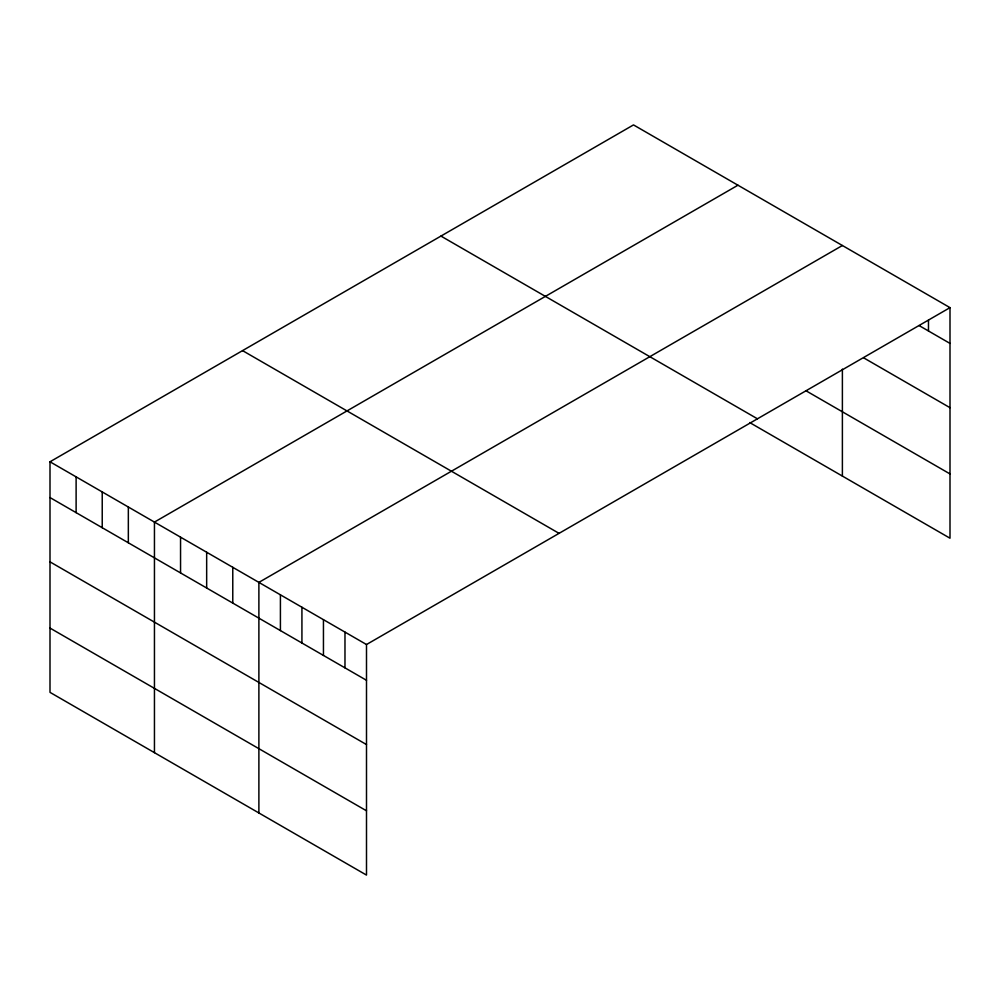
<?xml version="1.0" encoding="UTF-8"?>
<svg xmlns="http://www.w3.org/2000/svg" width="1000" height="1000" viewBox="0 0 1000 1000"><rect width="100%" height="100%" fill="white"/><g stroke="black" fill="none" stroke-linecap="round" stroke-linejoin="round"><path stroke-width="1.5" d="M950 307.638L366.5 644.525L366.5 875.088L50 692.362L50 461.788L633.5 124.913L950 307.638L950 538.212L749.7 422.562M737.95 185.212L154.45 522.087L154.45 752.663M842.387 245.512L258.888 582.388L258.888 812.962M919.062 325.55L950 343.413M863.913 357.987L950 407.688M805.837 390.688L950 473.925M440.95 236.088L757.45 418.812M242.55 350.625L559.05 533.35M50 461.788L366.5 644.525M50 497.562L366.5 680.288M50 561.85L366.5 744.575M50 628.075L366.5 810.8M928.475 320.1L928.475 330.975M842.387 369.113L842.387 476.075M344.975 632.1L344.975 667.862M323.45 619.675L323.45 655.438M301.925 607.25L301.925 643.012M280.413 594.825L280.413 630.588M232.775 567.312L232.775 603.088M206.663 552.238L206.663 588.013M180.55 537.163L180.55 572.938M128.338 507.013L128.338 542.788M102.225 491.938L102.225 527.712M76.112 476.863L76.112 512.638"/></g></svg>
